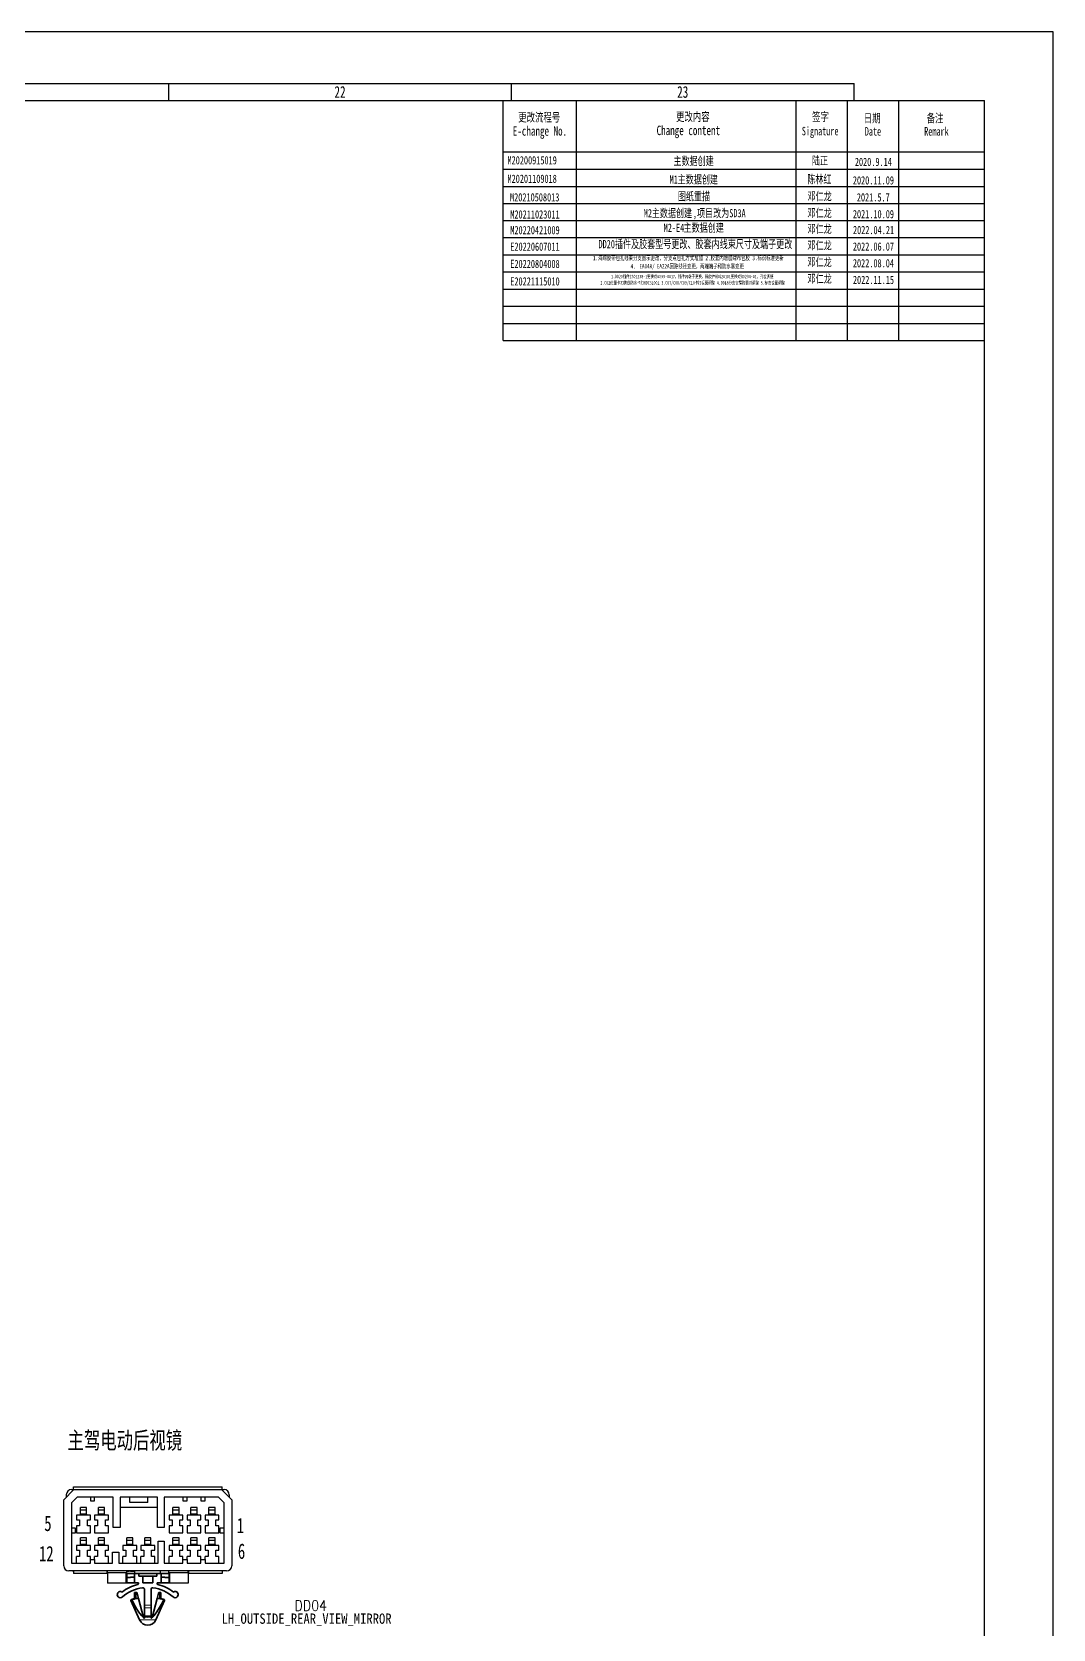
# Model space of a CAD drawing. Header units: inches. Extents: x 47316 to 59086, y 3141 to 11743.
# Drawn here: x 49396.4 to 49694.3, y 8621.5 to 9087.3 of the extents above; entities that cross this region are included whole.
import ezdxf

# ---------------------------------------------------------------- set-up
doc = ezdxf.new("R2010")
doc.units = ezdxf.units.IN
doc.header["$MEASUREMENT"] = 0
doc.styles.add('MtX_FangSong_GB2312', font='')
doc.styles.add('MtX_SimSun', font='')
doc.styles.add('MtX_仿宋_GB2312', font='')
doc.styles.get("Standard").update_dxf_attribs({"font": ''})
doc.styles.add('样式 1', font='仿宋_GB2312.ttf', dxfattribs={"width": 0.7, "height": 2.4})
doc.styles.get('MtX_FangSong_GB2312').set_extended_font_data('FangSong_GB2312')
doc.styles.get('MtX_SimSun').set_extended_font_data('SimSun')
doc.styles.get('MtX_仿宋_GB2312').set_extended_font_data('仿宋_GB2312')
doc.styles.get('Standard').set_extended_font_data('SimSun')

msp = doc.modelspace()

# ---------------------------------------------------------------- linework, layer by layer
at = {"color": 0, "lineweight": -3}
for p, q in [((49694.34, 9087.33), (47316.34, 9087.33)), ((49694.34, 8246.33), (49694.34, 9087.33)), ((47336.34, 9072.33), (49636.34, 9072.33)), ((49436.34, 9067.33), (49436.34, 9072.33)), ((49536.34, 9067.33), (49536.34, 9072.33)), ((49636.34, 9067.33), (49636.34, 9072.33)), ((47336.34, 9067.33), (49674.34, 9067.33)), ((49533.84, 9067.33), (49674.34, 9067.33)), ((49533.84, 8997.33), (49533.84, 9067.33)), ((49555.26, 8997.33), (49555.26, 9067.33)), ((49619.34, 8997.33), (49619.34, 9067.33)), ((49634.34, 8997.33), (49634.34, 9067.33)), ((49649.34, 8997.33), (49649.34, 9067.33)), ((49674.34, 8266.33), (49674.34, 9067.33)), ((49674.34, 8997.33), (49674.34, 9067.33)), ((49533.84, 9052.33), (49674.34, 9052.33)), ((49533.84, 9047.33), (49674.34, 9047.33)), ((49533.84, 9042.27), (49674.34, 9042.27)), ((49533.84, 9037.33), (49674.34, 9037.33)), ((49533.84, 9032.33), (49674.34, 9032.33)), ((49533.84, 9027.33), (49674.34, 9027.33)), ((49533.84, 9022.33), (49674.34, 9022.33)), ((49533.84, 9017.33), (49674.34, 9017.33)), ((49533.84, 9012.33), (49674.34, 9012.33)), ((49533.84, 9007.33), (49674.34, 9007.33)), ((49533.84, 9002.33), (49674.34, 9002.33)), ((49533.84, 8997.33), (49674.34, 8997.33)), ((49408.5, 8662.94), (49451.85, 8662.94)), ((49408.65, 8662.17), (49451.7, 8662.17)), ((49453.2, 8638.47), (49407.15, 8638.47))]:
    msp.add_line(p, q, dxfattribs=at)
at = {"color": 0, "lineweight": -3, "ltscale": 0.070711}
for p, q in [((49405.65, 8659.17), (49408.65, 8662.17)), ((49451.7, 8662.17), (49454.7, 8659.17))]:
    msp.add_line(p, q, dxfattribs=at)
at = {"color": 0, "lineweight": -3, "ltscale": 0.0125}
for p, q in [((49406.4, 8660.67), (49406.4, 8659.92)), ((49407.9, 8662.17), (49408.65, 8662.17)), ((49451.7, 8662.17), (49452.45, 8662.17)), ((49453.95, 8660.67), (49453.95, 8659.92)), ((49410.53, 8656.2), (49410.53, 8656.95)), ((49412.33, 8656.2), (49412.33, 8656.95)), ((49415.78, 8656.2), (49415.78, 8656.95)), ((49417.58, 8656.2), (49417.58, 8656.95)), ((49437.53, 8656.2), (49437.53, 8656.95)), ((49439.33, 8656.2), (49439.33, 8656.95)), ((49442.78, 8656.2), (49442.78, 8656.95)), ((49444.58, 8656.2), (49444.58, 8656.95)), ((49448.03, 8656.2), (49448.03, 8656.95)), ((49449.83, 8656.2), (49449.83, 8656.95)), ((49410.53, 8647.35), (49410.53, 8648.1)), ((49412.33, 8647.35), (49412.33, 8648.1)), ((49415.78, 8647.35), (49415.78, 8648.1)), ((49417.58, 8647.35), (49417.58, 8648.1)), ((49424.03, 8647.35), (49424.03, 8648.1)), ((49425.83, 8647.35), (49425.83, 8648.1)), ((49429.28, 8647.35), (49429.28, 8648.1)), ((49431.08, 8647.35), (49431.08, 8648.1)), ((49437.53, 8647.35), (49437.53, 8648.1)), ((49439.33, 8647.35), (49439.33, 8648.1)), ((49442.78, 8647.35), (49442.78, 8648.1)), ((49444.58, 8647.35), (49444.58, 8648.1)), ((49448.03, 8647.35), (49448.03, 8648.1)), ((49449.83, 8647.35), (49449.83, 8648.1)), ((49426.43, 8637.72), (49426.43, 8638.47)), ((49433.93, 8637.72), (49433.93, 8638.47))]:
    msp.add_line(p, q, dxfattribs=at)
at = {"color": 0, "lineweight": -3, "ltscale": 0.03889}
for p, q in [((49409.55, 8659.92), (49407.9, 8658.27)), ((49452.45, 8658.27), (49450.8, 8659.92))]:
    msp.add_line(p, q, dxfattribs=at)
at = {"color": 0, "lineweight": -3, "ltscale": 0.012753}
for p, q in [((49408.5, 8662.17), (49408.5, 8662.94)), ((49451.85, 8662.17), (49451.85, 8662.94)), ((49408.5, 8638.47), (49408.5, 8637.71)), ((49418.25, 8638.47), (49418.25, 8637.71)), ((49442.1, 8638.47), (49442.1, 8637.71)), ((49451.85, 8638.47), (49451.85, 8637.71))]:
    msp.add_line(p, q, dxfattribs=at)
at = {"color": 0, "lineweight": -3, "ltscale": 0.176251}
msp.add_line((49420.13, 8659.92), (49409.55, 8659.92), dxfattribs=at)
at = {"color": 0, "lineweight": -3, "ltscale": 0.0175}
for p, q in [((49413.45, 8659.92), (49413.45, 8658.87)), ((49414.65, 8658.87), (49414.65, 8659.92)), ((49440.45, 8659.92), (49440.45, 8658.87)), ((49441.65, 8658.87), (49441.65, 8659.92)), ((49445.7, 8659.92), (49445.7, 8658.87)), ((49446.9, 8658.87), (49446.9, 8659.92)), ((49413.45, 8640.72), (49413.45, 8641.77)), ((49414.65, 8641.77), (49414.65, 8640.72)), ((49440.45, 8640.72), (49440.45, 8641.77)), ((49441.65, 8641.77), (49441.65, 8640.72)), ((49445.7, 8640.72), (49445.7, 8641.77)), ((49446.9, 8641.77), (49446.9, 8640.72))]:
    msp.add_line(p, q, dxfattribs=at)
at = {"color": 0, "lineweight": -3, "ltscale": 0.147501}
for p, q in [((49420.13, 8651.07), (49420.13, 8659.92)), ((49422.08, 8659.92), (49422.08, 8651.07)), ((49433.03, 8651.07), (49433.03, 8659.92)), ((49434.98, 8659.92), (49434.98, 8651.07))]:
    msp.add_line(p, q, dxfattribs=at)
at = {"color": 0, "lineweight": -3, "ltscale": 0.047501}
for p, q in [((49424.93, 8659.92), (49422.08, 8659.92)), ((49433.03, 8659.92), (49430.18, 8659.92))]:
    msp.add_line(p, q, dxfattribs=at)
at = {"color": 0, "lineweight": -3, "ltscale": 0.0875}
for p, q in [((49430.18, 8659.92), (49424.93, 8659.92)), ((49430.18, 8658.42), (49424.93, 8658.42)), ((49414.65, 8640.72), (49419.9, 8640.72))]:
    msp.add_line(p, q, dxfattribs=at)
at = {"color": 0, "lineweight": -3, "ltscale": 0.025}
for p, q in [((49424.93, 8658.42), (49424.93, 8659.92)), ((49430.18, 8658.42), (49430.18, 8659.92))]:
    msp.add_line(p, q, dxfattribs=at)
at = {"color": 0, "lineweight": -3, "ltscale": 0.263748}
msp.add_line((49450.8, 8659.92), (49434.98, 8659.92), dxfattribs=at)
at = {"color": 0, "lineweight": -3, "ltscale": 0.32}
for p, q in [((49405.65, 8639.97), (49405.65, 8659.17)), ((49454.7, 8659.17), (49454.7, 8639.97))]:
    msp.add_line(p, q, dxfattribs=at)
at = {"color": 0, "lineweight": -3, "ltscale": 0.2925}
for p, q in [((49407.9, 8658.27), (49407.9, 8640.72)), ((49452.45, 8640.72), (49452.45, 8658.27))]:
    msp.add_line(p, q, dxfattribs=at)
at = {"color": 0, "lineweight": -3, "ltscale": 0.029999}
for p, q in [((49412.33, 8656.95), (49410.53, 8656.95)), ((49412.33, 8656.2), (49410.53, 8656.2)), ((49417.58, 8656.95), (49415.78, 8656.95)), ((49417.58, 8656.2), (49415.78, 8656.2)), ((49439.33, 8656.95), (49437.53, 8656.95)), ((49439.33, 8656.2), (49437.53, 8656.2)), ((49444.58, 8656.95), (49442.78, 8656.95)), ((49444.58, 8656.2), (49442.78, 8656.2)), ((49449.83, 8656.95), (49448.03, 8656.95)), ((49449.83, 8656.2), (49448.03, 8656.2)), ((49412.33, 8655), (49410.53, 8655)), ((49412.33, 8654.7), (49410.53, 8654.7)), ((49417.58, 8655), (49415.78, 8655)), ((49417.58, 8654.7), (49415.78, 8654.7)), ((49439.33, 8655), (49437.53, 8655)), ((49439.33, 8654.7), (49437.53, 8654.7)), ((49444.58, 8655), (49442.78, 8655)), ((49444.58, 8654.7), (49442.78, 8654.7)), ((49447.8, 8653.35), (49447.8, 8651.55)), ((49449.83, 8655), (49448.03, 8655)), ((49449.83, 8654.7), (49448.03, 8654.7)), ((49450.05, 8651.55), (49450.05, 8653.35)), ((49412.33, 8648.1), (49410.53, 8648.1)), ((49412.33, 8647.35), (49410.53, 8647.35)), ((49412.33, 8646.15), (49410.53, 8646.15)), ((49417.58, 8648.1), (49415.78, 8648.1)), ((49417.58, 8647.35), (49415.78, 8647.35)), ((49417.58, 8646.15), (49415.78, 8646.15)), ((49425.83, 8648.1), (49424.03, 8648.1)), ((49425.83, 8647.35), (49424.03, 8647.35)), ((49425.83, 8646.15), (49424.03, 8646.15)), ((49431.08, 8648.1), (49429.28, 8648.1)), ((49431.08, 8647.35), (49429.28, 8647.35)), ((49431.08, 8646.15), (49429.28, 8646.15)), ((49439.33, 8648.1), (49437.53, 8648.1)), ((49439.33, 8647.35), (49437.53, 8647.35)), ((49439.33, 8646.15), (49437.53, 8646.15)), ((49444.58, 8648.1), (49442.78, 8648.1)), ((49444.58, 8647.35), (49442.78, 8647.35)), ((49444.58, 8646.15), (49442.78, 8646.15)), ((49449.83, 8648.1), (49448.03, 8648.1)), ((49449.83, 8647.35), (49448.03, 8647.35)), ((49449.83, 8646.15), (49448.03, 8646.15)), ((49412.33, 8645.85), (49410.53, 8645.85)), ((49417.58, 8645.85), (49415.78, 8645.85)), ((49419.9, 8643.87), (49421.7, 8643.87)), ((49425.83, 8645.85), (49424.03, 8645.85)), ((49431.08, 8645.85), (49429.28, 8645.85)), ((49439.33, 8645.85), (49437.53, 8645.85)), ((49444.58, 8645.85), (49442.78, 8645.85)), ((49449.83, 8645.85), (49448.03, 8645.85))]:
    msp.add_line(p, q, dxfattribs=at)
at = {"color": 0, "lineweight": -3, "ltscale": 0.02}
for p, q in [((49410.53, 8655), (49410.53, 8656.2)), ((49412.33, 8655), (49412.33, 8656.2)), ((49415.78, 8655), (49415.78, 8656.2)), ((49417.58, 8655), (49417.58, 8656.2)), ((49437.53, 8655), (49437.53, 8656.2)), ((49439.33, 8655), (49439.33, 8656.2)), ((49442.78, 8655), (49442.78, 8656.2)), ((49444.58, 8655), (49444.58, 8656.2)), ((49448.03, 8655), (49448.03, 8656.2)), ((49449.83, 8655), (49449.83, 8656.2)), ((49410.53, 8646.15), (49410.53, 8647.35)), ((49412.33, 8646.15), (49412.33, 8647.35)), ((49415.78, 8646.15), (49415.78, 8647.35)), ((49417.58, 8646.15), (49417.58, 8647.35)), ((49424.03, 8646.15), (49424.03, 8647.35)), ((49425.83, 8646.15), (49425.83, 8647.35)), ((49429.28, 8646.15), (49429.28, 8647.35)), ((49431.08, 8646.15), (49431.08, 8647.35)), ((49437.53, 8646.15), (49437.53, 8647.35)), ((49439.33, 8646.15), (49439.33, 8647.35)), ((49442.78, 8646.15), (49442.78, 8647.35)), ((49444.58, 8646.15), (49444.58, 8647.35)), ((49448.03, 8646.15), (49448.03, 8647.35)), ((49449.83, 8646.15), (49449.83, 8647.35))]:
    msp.add_line(p, q, dxfattribs=at)
at = {"color": 0, "lineweight": -3, "ltscale": 0.020001}
for p, q in [((49413.45, 8658.87), (49414.65, 8658.87)), ((49440.45, 8658.87), (49441.65, 8658.87)), ((49445.7, 8658.87), (49446.9, 8658.87)), ((49409.1, 8650.92), (49407.9, 8650.92)), ((49407.9, 8649.57), (49409.1, 8649.57)), ((49413.45, 8641.77), (49414.65, 8641.77)), ((49440.45, 8641.77), (49441.65, 8641.77)), ((49445.7, 8641.77), (49446.9, 8641.77))]:
    msp.add_line(p, q, dxfattribs=at)
at = {"color": 0, "lineweight": -3, "ltscale": 0.182501}
msp.add_line((49433.03, 8656.92), (49422.08, 8656.92), dxfattribs=at)
at = {"color": 0, "lineweight": -3, "ltscale": 0.022499}
for p, q in [((49409.1, 8649.57), (49409.1, 8650.92)), ((49451.25, 8650.92), (49451.25, 8649.57)), ((49409.4, 8645.85), (49409.4, 8644.5)), ((49413.45, 8644.5), (49413.45, 8645.85)), ((49414.65, 8645.85), (49414.65, 8644.5)), ((49418.7, 8644.5), (49418.7, 8645.85)), ((49422.9, 8645.85), (49422.9, 8644.5)), ((49426.95, 8644.5), (49426.95, 8645.85)), ((49428.15, 8645.85), (49428.15, 8644.5)), ((49432.2, 8644.5), (49432.2, 8645.85)), ((49436.4, 8645.85), (49436.4, 8644.5)), ((49440.45, 8644.5), (49440.45, 8645.85)), ((49441.65, 8645.85), (49441.65, 8644.5)), ((49445.7, 8644.5), (49445.7, 8645.85)), ((49446.9, 8645.85), (49446.9, 8644.5)), ((49450.95, 8644.5), (49450.95, 8645.85))]:
    msp.add_line(p, q, dxfattribs=at)
at = {"color": 0, "lineweight": -3, "ltscale": 0.022501}
for p, q in [((49409.4, 8654.7), (49409.4, 8653.35)), ((49413.45, 8653.35), (49413.45, 8654.7)), ((49414.65, 8654.7), (49414.65, 8653.35)), ((49418.7, 8653.35), (49418.7, 8654.7)), ((49436.4, 8654.7), (49436.4, 8653.35)), ((49440.45, 8653.35), (49440.45, 8654.7)), ((49441.65, 8654.7), (49441.65, 8653.35)), ((49445.7, 8653.35), (49445.7, 8654.7)), ((49446.9, 8654.7), (49446.9, 8653.35)), ((49450.95, 8653.35), (49450.95, 8654.7))]:
    msp.add_line(p, q, dxfattribs=at)
at = {"color": 0, "lineweight": -3, "ltscale": 0.01875}
for p, q in [((49410.53, 8654.7), (49409.4, 8654.7)), ((49413.45, 8654.7), (49412.33, 8654.7)), ((49415.78, 8654.7), (49414.65, 8654.7)), ((49418.7, 8654.7), (49417.58, 8654.7)), ((49437.53, 8654.7), (49436.4, 8654.7)), ((49440.45, 8654.7), (49439.33, 8654.7)), ((49442.78, 8654.7), (49441.65, 8654.7)), ((49445.7, 8654.7), (49444.58, 8654.7)), ((49448.03, 8654.7), (49446.9, 8654.7)), ((49450.95, 8654.7), (49449.83, 8654.7)), ((49410.53, 8645.85), (49409.4, 8645.85)), ((49413.45, 8645.85), (49412.33, 8645.85)), ((49415.78, 8645.85), (49414.65, 8645.85)), ((49418.7, 8645.85), (49417.58, 8645.85)), ((49424.03, 8645.85), (49422.9, 8645.85)), ((49426.95, 8645.85), (49425.83, 8645.85)), ((49429.28, 8645.85), (49428.15, 8645.85)), ((49432.2, 8645.85), (49431.08, 8645.85)), ((49437.53, 8645.85), (49436.4, 8645.85)), ((49440.45, 8645.85), (49439.33, 8645.85)), ((49442.78, 8645.85), (49441.65, 8645.85)), ((49445.7, 8645.85), (49444.58, 8645.85)), ((49448.03, 8645.85), (49446.9, 8645.85)), ((49450.95, 8645.85), (49449.83, 8645.85))]:
    msp.add_line(p, q, dxfattribs=at)
at = {"color": 0, "lineweight": -3, "ltscale": 0.014999}
for p, q in [((49409.4, 8653.35), (49410.3, 8653.35)), ((49410.3, 8651.55), (49409.4, 8651.55)), ((49412.55, 8653.35), (49413.45, 8653.35)), ((49413.45, 8651.55), (49412.55, 8651.55)), ((49414.65, 8653.35), (49415.55, 8653.35)), ((49415.55, 8651.55), (49414.65, 8651.55)), ((49417.8, 8653.35), (49418.7, 8653.35)), ((49418.7, 8651.55), (49417.8, 8651.55)), ((49436.4, 8653.35), (49437.3, 8653.35)), ((49437.3, 8651.55), (49436.4, 8651.55)), ((49439.55, 8653.35), (49440.45, 8653.35)), ((49440.45, 8651.55), (49439.55, 8651.55)), ((49441.65, 8653.35), (49442.55, 8653.35)), ((49442.55, 8651.55), (49441.65, 8651.55)), ((49444.8, 8653.35), (49445.7, 8653.35)), ((49445.7, 8651.55), (49444.8, 8651.55)), ((49446.9, 8653.35), (49447.8, 8653.35)), ((49447.8, 8651.55), (49446.9, 8651.55)), ((49450.05, 8653.35), (49450.95, 8653.35)), ((49450.95, 8651.55), (49450.05, 8651.55)), ((49409.4, 8644.5), (49410.3, 8644.5)), ((49410.3, 8642.7), (49409.4, 8642.7)), ((49412.55, 8644.5), (49413.45, 8644.5)), ((49413.45, 8642.7), (49412.55, 8642.7)), ((49414.65, 8644.5), (49415.55, 8644.5)), ((49415.55, 8642.7), (49414.65, 8642.7)), ((49417.8, 8644.5), (49418.7, 8644.5)), ((49418.7, 8642.7), (49417.8, 8642.7)), ((49422.9, 8644.5), (49423.8, 8644.5)), ((49423.8, 8642.7), (49422.9, 8642.7)), ((49426.05, 8644.5), (49426.95, 8644.5)), ((49426.95, 8642.7), (49426.05, 8642.7)), ((49428.15, 8644.5), (49429.05, 8644.5)), ((49429.05, 8642.7), (49428.15, 8642.7)), ((49431.3, 8644.5), (49432.2, 8644.5)), ((49432.2, 8642.7), (49431.3, 8642.7)), ((49436.4, 8644.5), (49437.3, 8644.5)), ((49437.3, 8642.7), (49436.4, 8642.7)), ((49439.55, 8644.5), (49440.45, 8644.5)), ((49440.45, 8642.7), (49439.55, 8642.7)), ((49441.65, 8644.5), (49442.55, 8644.5)), ((49442.55, 8642.7), (49441.65, 8642.7)), ((49444.8, 8644.5), (49445.7, 8644.5)), ((49445.7, 8642.7), (49444.8, 8642.7)), ((49446.9, 8644.5), (49447.8, 8644.5)), ((49447.8, 8642.7), (49446.9, 8642.7)), ((49450.05, 8644.5), (49450.95, 8644.5)), ((49450.95, 8642.7), (49450.05, 8642.7))]:
    msp.add_line(p, q, dxfattribs=at)
at = {"color": 0, "lineweight": -3, "ltscale": 0.032999}
for p, q in [((49409.4, 8651.55), (49409.4, 8649.57)), ((49413.45, 8649.57), (49413.45, 8651.55)), ((49414.65, 8651.55), (49414.65, 8649.57)), ((49418.7, 8649.57), (49418.7, 8651.55)), ((49436.4, 8651.55), (49436.4, 8649.57)), ((49440.45, 8649.57), (49440.45, 8651.55)), ((49441.65, 8651.55), (49441.65, 8649.57)), ((49445.7, 8649.57), (49445.7, 8651.55))]:
    msp.add_line(p, q, dxfattribs=at)
at = {"color": 0, "lineweight": -3, "ltscale": 0.03}
for p, q in [((49410.3, 8653.35), (49410.3, 8651.55)), ((49412.55, 8651.55), (49412.55, 8653.35)), ((49415.55, 8653.35), (49415.55, 8651.55)), ((49417.8, 8651.55), (49417.8, 8653.35)), ((49437.3, 8653.35), (49437.3, 8651.55)), ((49439.55, 8651.55), (49439.55, 8653.35)), ((49442.55, 8653.35), (49442.55, 8651.55)), ((49444.8, 8651.55), (49444.8, 8653.35)), ((49410.3, 8644.5), (49410.3, 8642.7)), ((49412.55, 8642.7), (49412.55, 8644.5)), ((49415.55, 8644.5), (49415.55, 8642.7)), ((49417.8, 8642.7), (49417.8, 8644.5)), ((49423.8, 8644.5), (49423.8, 8642.7)), ((49426.05, 8642.7), (49426.05, 8644.5)), ((49429.05, 8644.5), (49429.05, 8642.7)), ((49431.3, 8642.7), (49431.3, 8644.5)), ((49437.3, 8644.5), (49437.3, 8642.7)), ((49439.55, 8642.7), (49439.55, 8644.5)), ((49442.55, 8644.5), (49442.55, 8642.7)), ((49444.8, 8642.7), (49444.8, 8644.5)), ((49447.8, 8644.5), (49447.8, 8642.7)), ((49450.05, 8642.7), (49450.05, 8644.5))]:
    msp.add_line(p, q, dxfattribs=at)
at = {"color": 0, "lineweight": -3, "ltscale": 0.005}
for p, q in [((49410.53, 8655), (49410.53, 8654.7)), ((49412.33, 8655), (49412.33, 8654.7)), ((49415.78, 8655), (49415.78, 8654.7)), ((49417.58, 8655), (49417.58, 8654.7)), ((49437.53, 8655), (49437.53, 8654.7)), ((49439.33, 8655), (49439.33, 8654.7)), ((49442.78, 8655), (49442.78, 8654.7)), ((49444.58, 8655), (49444.58, 8654.7)), ((49448.03, 8655), (49448.03, 8654.7)), ((49449.83, 8655), (49449.83, 8654.7)), ((49410.53, 8646.15), (49410.53, 8645.85)), ((49412.33, 8646.15), (49412.33, 8645.85)), ((49415.78, 8646.15), (49415.78, 8645.85)), ((49417.58, 8646.15), (49417.58, 8645.85)), ((49424.03, 8646.15), (49424.03, 8645.85)), ((49425.83, 8646.15), (49425.83, 8645.85)), ((49429.28, 8646.15), (49429.28, 8645.85)), ((49431.08, 8646.15), (49431.08, 8645.85)), ((49437.53, 8646.15), (49437.53, 8645.85)), ((49439.33, 8646.15), (49439.33, 8645.85)), ((49442.78, 8646.15), (49442.78, 8645.85)), ((49444.58, 8646.15), (49444.58, 8645.85)), ((49448.03, 8646.15), (49448.03, 8645.85)), ((49449.83, 8646.15), (49449.83, 8645.85))]:
    msp.add_line(p, q, dxfattribs=at)
at = {"color": 0, "lineweight": -3, "ltscale": 0.032498}
msp.add_line((49422.08, 8651.07), (49420.13, 8651.07), dxfattribs=at)
at = {"color": 0, "lineweight": -3, "ltscale": 0.032501}
msp.add_line((49434.98, 8651.07), (49433.03, 8651.07), dxfattribs=at)
at = {"color": 0, "lineweight": -3, "ltscale": 0.033}
for p, q in [((49446.9, 8651.55), (49446.9, 8649.57)), ((49450.95, 8649.57), (49450.95, 8651.55)), ((49409.4, 8640.72), (49409.4, 8642.7)), ((49418.7, 8640.72), (49418.7, 8642.7)), ((49422.9, 8640.72), (49422.9, 8642.7)), ((49426.95, 8640.72), (49426.95, 8642.7)), ((49428.15, 8640.72), (49428.15, 8642.7)), ((49432.2, 8640.72), (49432.2, 8642.7)), ((49436.4, 8640.72), (49436.4, 8642.7)), ((49450.95, 8640.72), (49450.95, 8642.7))]:
    msp.add_line(p, q, dxfattribs=at)
at = {"color": 0, "lineweight": -3, "ltscale": 0.019998}
for p, q in [((49452.45, 8650.92), (49451.25, 8650.92)), ((49451.25, 8649.57), (49452.45, 8649.57))]:
    msp.add_line(p, q, dxfattribs=at)
at = {"color": 0, "lineweight": -3, "ltscale": 0.067499}
for p, q in [((49409.4, 8649.57), (49413.45, 8649.57)), ((49414.65, 8649.57), (49418.7, 8649.57)), ((49436.4, 8649.57), (49440.45, 8649.57)), ((49441.65, 8649.57), (49445.7, 8649.57)), ((49446.9, 8649.57), (49450.95, 8649.57)), ((49441.65, 8640.72), (49445.7, 8640.72))]:
    msp.add_line(p, q, dxfattribs=at)
at = {"color": 0, "lineweight": -3, "ltscale": 0.030002}
msp.add_line((49433.18, 8647.17), (49434.98, 8647.17), dxfattribs=at)
at = {"color": 0, "lineweight": -3, "ltscale": 0.1075}
for p, q in [((49433.18, 8640.72), (49433.18, 8647.17)), ((49434.98, 8647.17), (49434.98, 8640.72))]:
    msp.add_line(p, q, dxfattribs=at)
at = {"color": 0, "lineweight": -3, "ltscale": 0.0155}
for p, q in [((49413.45, 8641.77), (49413.45, 8642.7)), ((49414.65, 8641.77), (49414.65, 8642.7)), ((49440.45, 8641.77), (49440.45, 8642.7)), ((49441.65, 8641.77), (49441.65, 8642.7)), ((49445.7, 8641.77), (49445.7, 8642.7)), ((49446.9, 8641.77), (49446.9, 8642.7))]:
    msp.add_line(p, q, dxfattribs=at)
at = {"color": 0, "lineweight": -3, "ltscale": 0.052499}
for p, q in [((49419.9, 8640.72), (49419.9, 8643.87)), ((49421.7, 8643.87), (49421.7, 8640.72))]:
    msp.add_line(p, q, dxfattribs=at)
at = {"color": 0, "lineweight": -3, "ltscale": 0.092499}
for p, q in [((49407.9, 8640.72), (49413.45, 8640.72)), ((49446.9, 8640.72), (49452.45, 8640.72))]:
    msp.add_line(p, q, dxfattribs=at)
at = {"color": 0, "lineweight": -3, "ltscale": 0.005252}
for p, q in [((49408.5, 8638.16), (49408.5, 8638.47)), ((49442.1, 8638.47), (49442.1, 8638.16))]:
    msp.add_line(p, q, dxfattribs=at)
at = {"color": 0, "lineweight": -3, "ltscale": 0.1625}
for p, q in [((49418.25, 8637.71), (49408.5, 8637.71)), ((49451.85, 8637.71), (49442.1, 8637.71))]:
    msp.add_line(p, q, dxfattribs=at)
at = {"color": 0, "lineweight": -3, "ltscale": 0.010001}
for p, q in [((49418.4, 8637.87), (49418.4, 8638.47)), ((49424.03, 8637.87), (49424.03, 8638.47)), ((49436.33, 8637.87), (49436.33, 8638.47)), ((49441.95, 8637.87), (49441.95, 8638.47))]:
    msp.add_line(p, q, dxfattribs=at)
at = {"color": 0, "lineweight": -3, "ltscale": 0.05}
for p, q in [((49418.4, 8637.87), (49418.4, 8634.87)), ((49424.03, 8637.87), (49424.03, 8634.87)), ((49436.33, 8637.87), (49436.33, 8634.87)), ((49441.95, 8637.87), (49441.95, 8634.87))]:
    msp.add_line(p, q, dxfattribs=at)
at = {"color": 0, "lineweight": -3, "ltscale": 0.09375}
for p, q in [((49424.03, 8637.87), (49418.4, 8637.87)), ((49441.95, 8637.87), (49436.33, 8637.87)), ((49424.03, 8634.87), (49418.4, 8634.87)), ((49441.95, 8634.87), (49436.33, 8634.87))]:
    msp.add_line(p, q, dxfattribs=at)
at = {"color": 0, "lineweight": -3, "ltscale": 0.191251}
msp.add_line((49421.7, 8640.72), (49433.18, 8640.72), dxfattribs=at)
at = {"color": 7, "lineweight": 35}
for p, q in [((49423.88, 8637.72), (49423.88, 8636.52)), ((49423.88, 8637.72), (49426.3, 8637.72)), ((49425.18, 8636.52), (49425.18, 8636.62)), ((49425.18, 8636.62), (49426.3, 8636.62)), ((49427.53, 8637.72), (49426.3, 8637.72)), ((49426.3, 8637.72), (49426.3, 8635.02)), ((49427.53, 8637.72), (49427.53, 8636.92)), ((49432.83, 8637.72), (49427.53, 8637.72)), ((49428.73, 8636.92), (49427.53, 8636.92)), ((49428.73, 8636.92), (49428.73, 8635.02)), ((49431.63, 8636.92), (49428.73, 8636.92)), ((49432.83, 8636.92), (49431.63, 8636.92)), ((49431.63, 8635.02), (49431.63, 8636.92)), ((49434.05, 8637.72), (49432.83, 8637.72)), ((49432.83, 8637.72), (49432.83, 8636.92)), ((49434.05, 8635.02), (49434.05, 8637.72)), ((49436.48, 8637.72), (49434.05, 8637.72)), ((49434.05, 8636.62), (49435.18, 8636.62)), ((49435.18, 8636.62), (49435.18, 8636.52)), ((49436.48, 8637.72), (49436.48, 8636.52)), ((49423.88, 8635.02), (49423.88, 8636.52)), ((49423.88, 8636.52), (49425.18, 8636.52)), ((49426.3, 8635.02), (49423.88, 8635.02)), ((49426.3, 8635.02), (49427.48, 8635.02)), ((49426.33, 8632.12), (49426.59, 8632.12)), ((49426.33, 8632.12), (49426.33, 8630.42)), ((49426.6, 8632.12), (49426.59, 8632.12)), ((49426.59, 8632.12), (49426.99, 8632.12)), ((49426.61, 8632.11), (49426.6, 8632.12)), ((49426.63, 8632.09), (49426.61, 8632.11)), ((49426.66, 8632.01), (49426.63, 8632.09)), ((49426.67, 8631.92), (49426.66, 8632.01)), ((49426.99, 8632.12), (49427.04, 8631.92)), ((49427.48, 8635.02), (49427.48, 8634.77)), ((49428.73, 8635.02), (49431.63, 8635.02)), ((49429.23, 8628.49), (49429.23, 8633.03)), ((49431.13, 8628.49), (49431.13, 8633.03)), ((49432.88, 8634.77), (49432.88, 8635.02)), ((49432.88, 8635.02), (49434.05, 8635.02)), ((49433.31, 8631.92), (49433.37, 8632.12)), ((49433.37, 8632.12), (49433.76, 8632.12)), ((49433.71, 8632.09), (49433.68, 8631.96)), ((49433.68, 8631.96), (49433.68, 8631.92)), ((49433.74, 8632.11), (49433.71, 8632.09)), ((49433.75, 8632.12), (49433.74, 8632.11)), ((49433.76, 8632.12), (49433.75, 8632.12)), ((49433.76, 8632.12), (49434.03, 8632.12)), ((49434.03, 8632.12), (49434.03, 8630.42)), ((49436.48, 8635.02), (49434.05, 8635.02)), ((49435.18, 8636.52), (49436.48, 8636.52)), ((49436.48, 8636.52), (49436.48, 8635.02)), ((49425.28, 8629.83), (49427.8, 8624.17)), ((49426.33, 8630.42), (49425.4, 8630.1)), ((49425.58, 8629.83), (49426.57, 8628.02)), ((49426.67, 8630.42), (49426.33, 8630.42)), ((49426.57, 8628.02), (49426.98, 8627.32)), ((49426.67, 8630.42), (49426.67, 8631.92)), ((49426.67, 8630.42), (49427.44, 8630.42)), ((49426.98, 8627.32), (49427.78, 8626.13)), ((49427.44, 8630.42), (49427.04, 8631.92)), ((49428.94, 8624.85), (49427.44, 8630.42)), ((49429.23, 8628.49), (49429.23, 8627.72)), ((49429.23, 8625.22), (49429.23, 8627.72)), ((49431.13, 8627.72), (49431.13, 8628.49)), ((49431.13, 8625.22), (49431.13, 8627.72)), ((49431.42, 8624.85), (49432.91, 8630.42)), ((49435.07, 8629.83), (49432.55, 8624.17)), ((49432.91, 8630.42), (49433.31, 8631.92)), ((49433.68, 8630.42), (49432.91, 8630.42)), ((49433.34, 8627.27), (49434.22, 8628.79)), ((49433.68, 8630.42), (49433.68, 8631.92)), ((49434.03, 8630.42), (49433.68, 8630.42)), ((49434.03, 8630.42), (49434.96, 8630.1)), ((49434.22, 8628.79), (49434.77, 8629.83)), ((49427.78, 8626.13), (49428.41, 8625.35)), ((49428.41, 8625.35), (49428.94, 8624.83)), ((49428.94, 8624.83), (49428.94, 8624.85)), ((49429.23, 8625.22), (49429.23, 8625.1)), ((49429.23, 8625.22), (49431.13, 8625.22)), ((49429.23, 8624.62), (49429.23, 8625.1)), ((49431.13, 8625.22), (49431.13, 8625.1)), ((49431.13, 8625.1), (49431.13, 8624.62)), ((49431.41, 8624.83), (49431.98, 8625.38)), ((49431.42, 8624.85), (49431.41, 8624.83)), ((49431.98, 8625.38), (49432.66, 8626.24)), ((49432.66, 8626.24), (49433.34, 8627.27))]:
    msp.add_line(p, q, dxfattribs=at)
at = {"color": 0, "lineweight": -3, "ltscale": 0.002499}
for p, q in [((49424.18, 8638.47), (49424.18, 8638.32)), ((49424.46, 8638.47), (49424.46, 8638.32)), ((49424.74, 8638.47), (49424.74, 8638.32)), ((49425.11, 8638.47), (49425.11, 8638.32)), ((49425.16, 8638.47), (49425.16, 8638.32)), ((49425.21, 8638.47), (49425.21, 8638.32)), ((49425.3, 8638.47), (49425.3, 8638.32)), ((49425.44, 8638.47), (49425.44, 8638.32)), ((49425.68, 8638.47), (49425.68, 8638.32)), ((49425.96, 8638.47), (49425.96, 8638.32)), ((49426.24, 8638.47), (49426.24, 8638.32))]:
    msp.add_line(p, q, dxfattribs=at)
at = {"color": 0, "lineweight": -3, "ltscale": 0.004687}
for p, q in [((49424.46, 8638.32), (49424.18, 8638.32)), ((49424.74, 8638.32), (49424.46, 8638.32)), ((49425.96, 8638.32), (49425.68, 8638.32)), ((49426.24, 8638.32), (49425.96, 8638.32))]:
    msp.add_line(p, q, dxfattribs=at)
at = {"color": 0, "lineweight": -3, "ltscale": 0.00078125}
for p, q in [((49425.16, 8638.32), (49425.11, 8638.32)), ((49425.21, 8638.32), (49425.16, 8638.32))]:
    msp.add_line(p, q, dxfattribs=at)
at = {"color": 0, "lineweight": -3, "ltscale": 0.001563}
msp.add_line((49425.3, 8638.32), (49425.21, 8638.32), dxfattribs=at)
at = {"color": 0, "lineweight": -3, "ltscale": 0.002344}
msp.add_line((49425.44, 8638.32), (49425.3, 8638.32), dxfattribs=at)
at = {"color": 0, "lineweight": -3, "ltscale": 0.003906}
msp.add_line((49425.68, 8638.32), (49425.44, 8638.32), dxfattribs=at)
at = {"color": 0, "lineweight": -3, "ltscale": 0.003125}
msp.add_line((49426.43, 8638.32), (49426.24, 8638.32), dxfattribs=at)
at = {"color": 0, "lineweight": -3, "ltscale": 0.125}
msp.add_line((49433.93, 8637.72), (49426.43, 8637.72), dxfattribs=at)
at = {"color": 0, "lineweight": -3, "ltscale": 0.091248}
msp.add_line((49434.98, 8640.72), (49440.45, 8640.72), dxfattribs=at)
at = {"color": 7, "lineweight": 13}
for p, q in [((49425.28, 8629.83), (49425.58, 8629.83)), ((49425.69, 8630.1), (49425.4, 8630.1)), ((49426.67, 8631.92), (49427.04, 8631.92)), ((49429.23, 8628.49), (49431.13, 8628.49)), ((49429.23, 8627.72), (49431.13, 8627.72)), ((49433.31, 8631.92), (49433.68, 8631.92)), ((49434.96, 8630.1), (49434.66, 8630.1)), ((49434.77, 8629.83), (49435.07, 8629.83)), ((49430.18, 8624.17), (49427.8, 8624.17)), ((49432.55, 8624.17), (49430.18, 8624.17))]:
    msp.add_line(p, q, dxfattribs=at)
at = {"color": 0, "lineweight": -3}
for centre, start, end in [((49407.9, 8660.67), 90, 180), ((49452.45, 8660.67), 0, 90), ((49407.15, 8639.97), 180, 270), ((49453.2, 8639.97), 270, 0)]:
    msp.add_arc(centre, 1.5, start, end, dxfattribs=at)
at = {"color": 7, "lineweight": 35}
for centre, radius, start, end in [((49422.18, 8631.53), 0.9, 58.466, 310.9756), ((49430.18, 8622.32), 12.5, 103.5548, 127.0379), ((49430.18, 8622.32), 11.3, 97.7158, 130.9756), ((49427.18, 8634.77), 0.3, 283.5548, 0), ((49428.73, 8633.03), 0.5, 0, 97.7158), ((49431.63, 8633.03), 0.5, 82.2842, 180), ((49430.18, 8622.32), 11.3, 49.0244, 82.2842), ((49433.18, 8634.77), 0.3, 180, 256.4452), ((49430.18, 8622.32), 12.5, 52.9621, 76.4452), ((49438.18, 8631.53), 0.9, 229.0244, 121.534), ((49425.46, 8629.91), 0.2, 109.3, 204), ((49425.74, 8629.92), 0.189, 107.0641, 182.3467), ((49425.75, 8629.92), 0.196, 183.0453, 207.8825), ((49465.13, 8512.34), 124.18, 108.0367, 108.5156), ((49394.99, 8511.61), 124.96, 71.4859, 71.9619), ((49434.61, 8629.92), 0.189, 357.6567, 72.9344), ((49434.6, 8629.92), 0.196, 332.1184, 356.9531), ((49434.89, 8629.91), 0.2, 335.9998, 70.701), ((49430.18, 8625.22), 2.6, 204, 336), ((49429.23, 8624.92), 0.3, 197.7233, 270), ((49430.18, 8628.83), 3.85, 255.6972, 284.3017), ((49431.13, 8624.92), 0.3, 270, 342.2767)]:
    msp.add_arc(centre, radius, start, end, dxfattribs=at)

# ---------------------------------------------------------------- texts
at = {"color": 0, "lineweight": -3, "width": 0.7}
for s, height, style, p in [('22', 3.4, 'MtX_SimSun', (49484.66, 9068.13)), ('23', 3.4, 'MtX_SimSun', (49584.66, 9068.13)), ('更改流程号', 2.5, 'MtX_SimSun', (49538.28, 9061.17)), ('更改内容', 2.5, 'MtX_SimSun', (49584.32, 9061.34)), ('签字', 2.5, 'MtX_FangSong_GB2312', (49624.02, 9061.32)), ('日期', 2.5, 'MtX_SimSun', (49639.08, 9060.93)), ('备注', 2.5, 'MtX_SimSun', (49657.46, 9060.9)), ('E-change No.', 2.7775, 'MtX_SimSun', (49536.68, 9057.06)), ('Change content', 2.7775, 'MtX_SimSun', (49578.65, 9057.23)), ('Signature', 2.5, 'MtX_SimSun', (49621.02, 9057.17)), ('Date', 2.5, 'MtX_SimSun', (49639.4, 9057.08)), ('Remark', 2.5, 'MtX_SimSun', (49656.74, 9057.08)), ('主数据创建', 2.4, 'MtX_SimSun', (49583.58, 9048.48)), ('陆正', 2.4, 'MtX_仿宋_GB2312', (49623.96, 9048.6)), ('M20200915019', 2.4, '样式 1', (49535.14, 9048.7)), ('2020.9.14', 2.4, 'MtX_仿宋_GB2312', (49636.5, 9048.23)), ('M20201109018', 2.4, '样式 1', (49535.14, 9043.31)), ('M1', 2.4, 'MtX_仿宋_GB2312', (49582.46, 9043.09)), ('主数据创建', 2.4, 'MtX_SimSun', (49584.79, 9043.09)), ('陈林红', 2.4, 'MtX_SimSun', (49622.63, 9043.17)), ('2020.11.09', 2.4, 'MtX_仿宋_GB2312', (49635.92, 9042.84)), ('M20210508013', 2.4, '样式 1', (49535.89, 9037.9)), ('图纸重描', 2.4, 'MtX_仿宋_GB2312', (49584.86, 9038.18)), ('邓仁龙', 2.4, 'MtX_SimSun', (49622.69, 9038.21)), ('2021.5.7', 2.4, 'MtX_仿宋_GB2312', (49637.08, 9037.89)), ('M20211023011', 2.4, '样式 1', (49535.97, 9032.91)), ('M2', 2.4, 'MtX_仿宋_GB2312', (49574.9, 9033.27)), ('主数据创建', 2.4, 'MtX_SimSun', (49577.23, 9033.27)), (',项目改为SD3A', 2.4, 'MtX_仿宋_GB2312', (49589.24, 9033.27)), ('邓仁龙', 2.4, 'MtX_SimSun', (49622.69, 9033.3)), ('2021.10.09', 2.4, 'MtX_仿宋_GB2312', (49635.92, 9032.99)), ('M20220421009', 2.4, '样式 1', (49535.97, 9028.32)), ('M2-E4', 2.4, 'MtX_仿宋_GB2312', (49580.72, 9029.02)), ('主数据创建', 2.4, 'MtX_SimSun', (49586.53, 9029.02)), ('邓仁龙', 2.4, 'MtX_SimSun', (49622.69, 9028.67)), ('2022.04.21', 2.4, 'MtX_仿宋_GB2312', (49635.95, 9028.35)), ('E20220607011', 2.4, '样式 1', (49535.97, 9023.51)), ('DD20插件及胶套型号更改、胶套内线束尺寸及端子更改', 2.4, 'MtX_仿宋_GB2312', (49561.7, 9024.24)), ('邓仁龙', 2.4, 'MtX_SimSun', (49622.69, 9023.86)), ('2022.06.07', 2.4, 'MtX_仿宋_GB2312', (49635.92, 9023.54)), ('E20220804008', 2.4, '样式 1', (49535.97, 9018.47)), ('1.海绵胶带包扎线束分支图示更改，分支点包扎方式增加 2.胶套内增加绒布包胶 3.标识标准更新 ', 1.3, 'MtX_仿宋_GB2312', (49560.1, 9020.74)), ('4.', 1.3, 'MtX_仿宋_GB2312', (49571.08, 9018.34)), ('EA04A/', 1.3, 'MtX_仿宋_GB2312', (49573.64, 9018.34)), ('EA22A回路线径变更，两端端子和防水塞变更', 1.3, 'MtX_仿宋_GB2312', (49578.72, 9018.34)), ('邓仁龙', 2.4, 'MtX_SimSun', (49622.69, 9018.99)), ('2022.08.04', 2.4, 'MtX_仿宋_GB2312', (49635.92, 9018.67)), ('E20221115010', 2.4, '样式 1', (49535.97, 9013.38)), ('2.C02位置卡扣换成防水卡扣HDC31001 3.C07/C08/C09/C10卡扣视图调整 4.DD18分支包覆物要求调整 5.标签位置调整', 1, 'MtX_仿宋_GB2312', (49562.25, 9013.66)), ('1.DD20插件2301238-1更换成6099-0017，插件内端子更换，橡胶件HDG20101更换成R0204-01，孔位调整', 1, 'MtX_仿宋_GB2312', (49565.38, 9015.5)), ('邓仁龙', 2.4, 'MtX_SimSun', (49622.69, 9014.13)), ('2022.11.15', 2.4, 'MtX_仿宋_GB2312', (49635.93, 9013.81)), ('主驾电动后视镜', 5, 'MtX_SimSun', (49406.78, 8674.04)), ('5', 4.5, 'MtX_SimSun', (49399.97, 8650.08)), ('1', 4.5, 'MtX_SimSun', (49456.17, 8649.46)), ('6', 4.5, 'MtX_SimSun', (49456.47, 8641.96)), ('12', 4.5, 'MtX_SimSun', (49398.44, 8641.23))]:
    msp.add_text(s, height=height, dxfattribs=dict(at, style=style)).set_placement(p)
at = {"color": 6, "linetype": 'Continuous', "lineweight": 20, "char_height": 3, "attachment_point": 1}
for s, insert, width in [('\\Fromans.shx;\\W0.9000000000;\\T1.0000000000;\\o\\lDD04', (49473, 8629.84), 10.5429), ('\\f黑体|b0|i0|c1|p0;\\W0.9000000000;\\T1.0000000000;\\o\\lLH_OUTSIDE_REAR_VIEW_MIRROR', (49451.73, 8626.03), 52.4225)]:
    msp.add_mtext(s, dxfattribs=dict(at, insert=insert, width=width))

doc.saveas('drawing.dxf')
